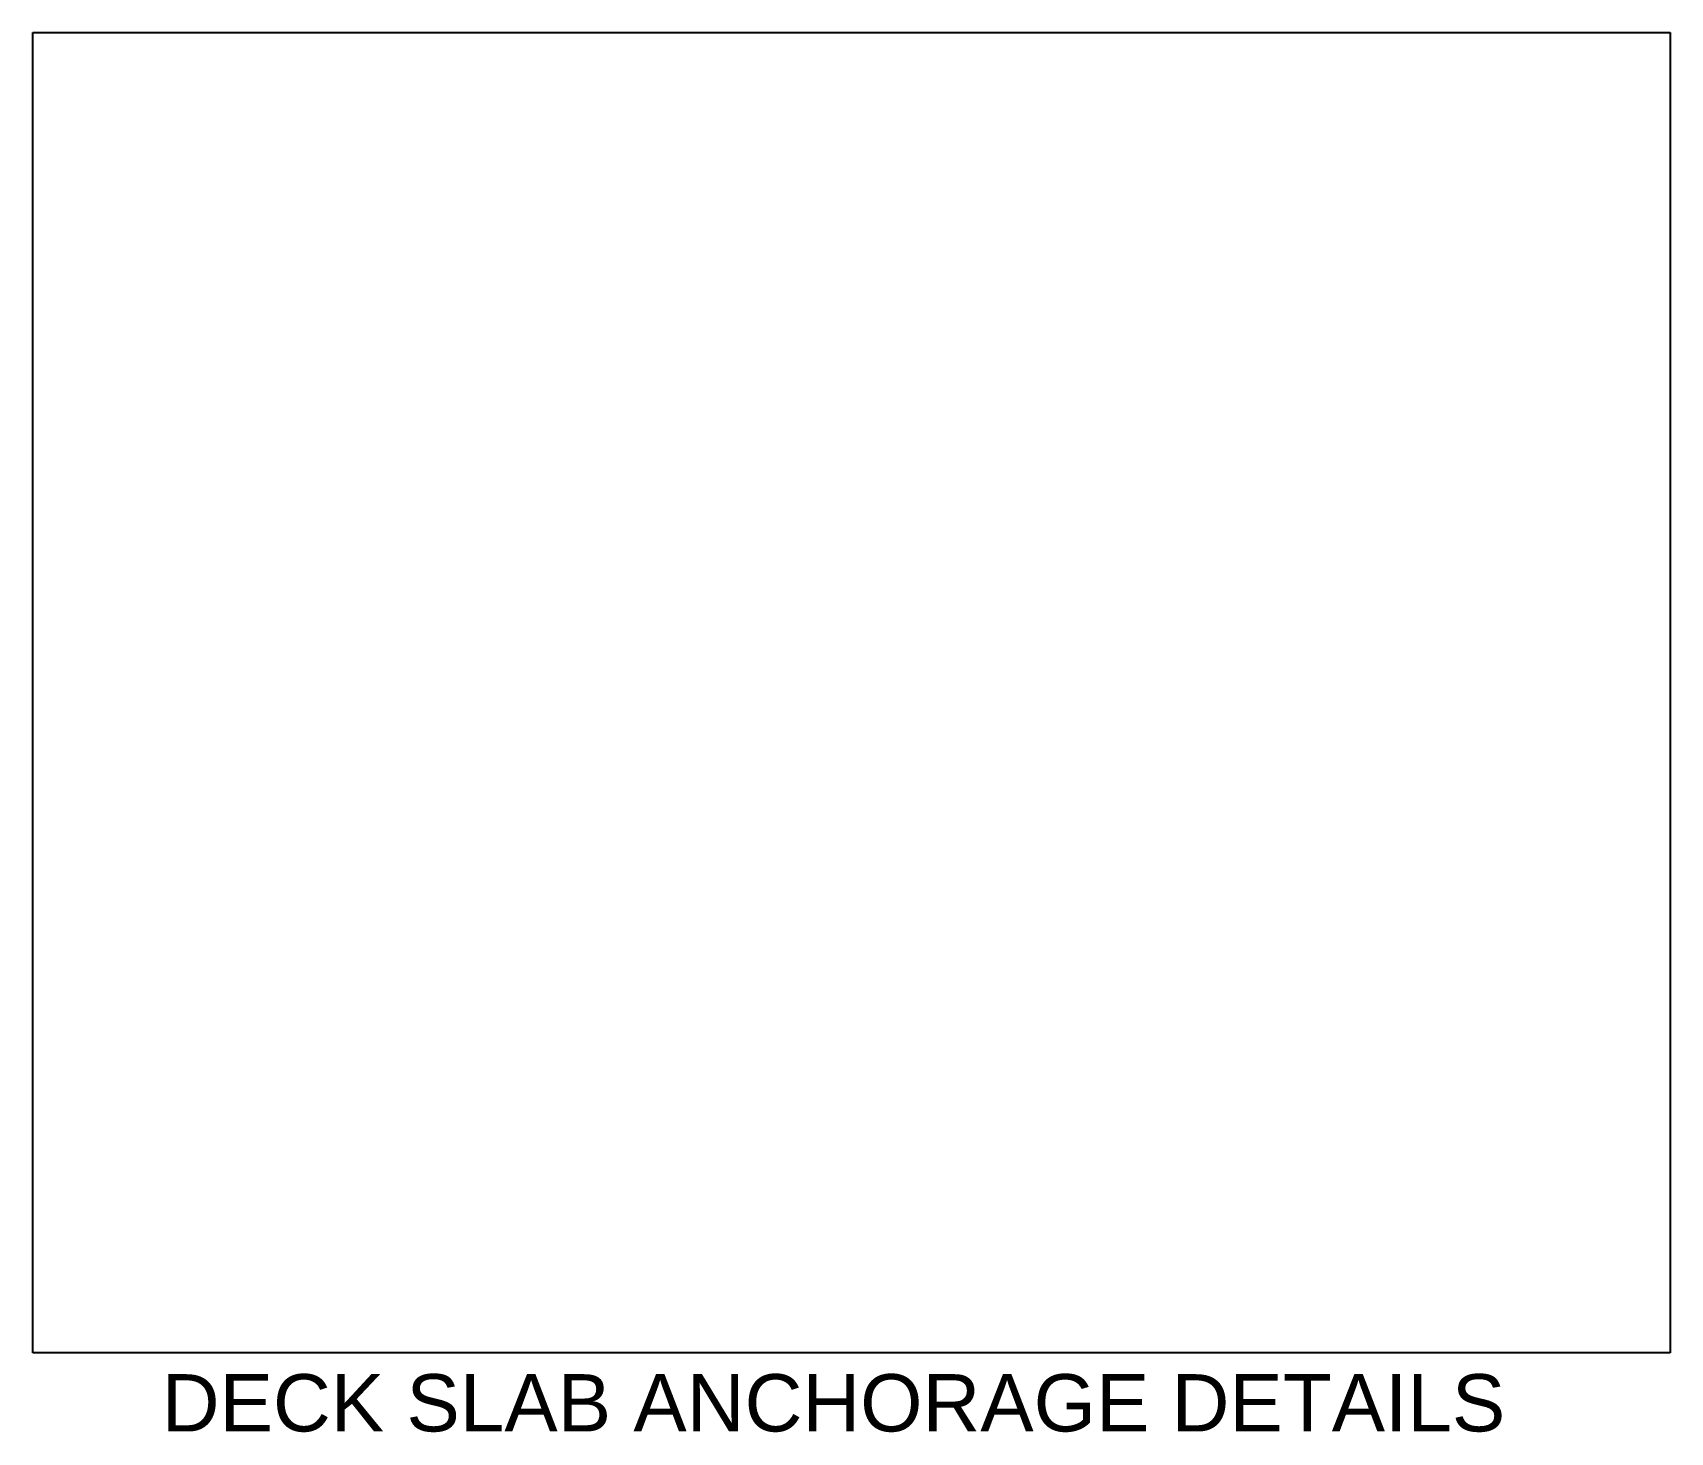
# Model space of a CAD drawing. Extents: x -0.41 to 0.59, y -0.44 to 0.42.
import ezdxf

# ---------------------------------------------------------------- set-up
doc = ezdxf.new("R2010")
doc.units = 0
doc.header["$MEASUREMENT"] = 0
doc.layers.add('LAYOUT', color=2, linetype='Continuous')
doc.styles.add('STYLE1', font='@Arial Unicode MS')
picture_1 = doc.add_image_def('image1.jpg', size_in_pixel=(403, 325))

msp = doc.modelspace()

# ---------------------------------------------------------------- texts
at = {"layer": 'LAYOUT', "linetype": 'Continuous', "style": 'STYLE1'}
msp.add_text('DECK SLAB ANCHORAGE DETAILS', height=0.035, dxfattribs=at).set_placement((-0.3329, -0.4387))

# ---------------------------------------------------------------- pictures from other files: only their frames are drawn
at = {"layer": 'LAYOUT', "linetype": 'Continuous'}
image = msp.add_image(picture_1, insert=(-0.4117, -0.3907), size_in_units=(1, 0.8065), dxfattribs=at)
image.dxf.flags = 7

doc.saveas('drawing.dxf')
